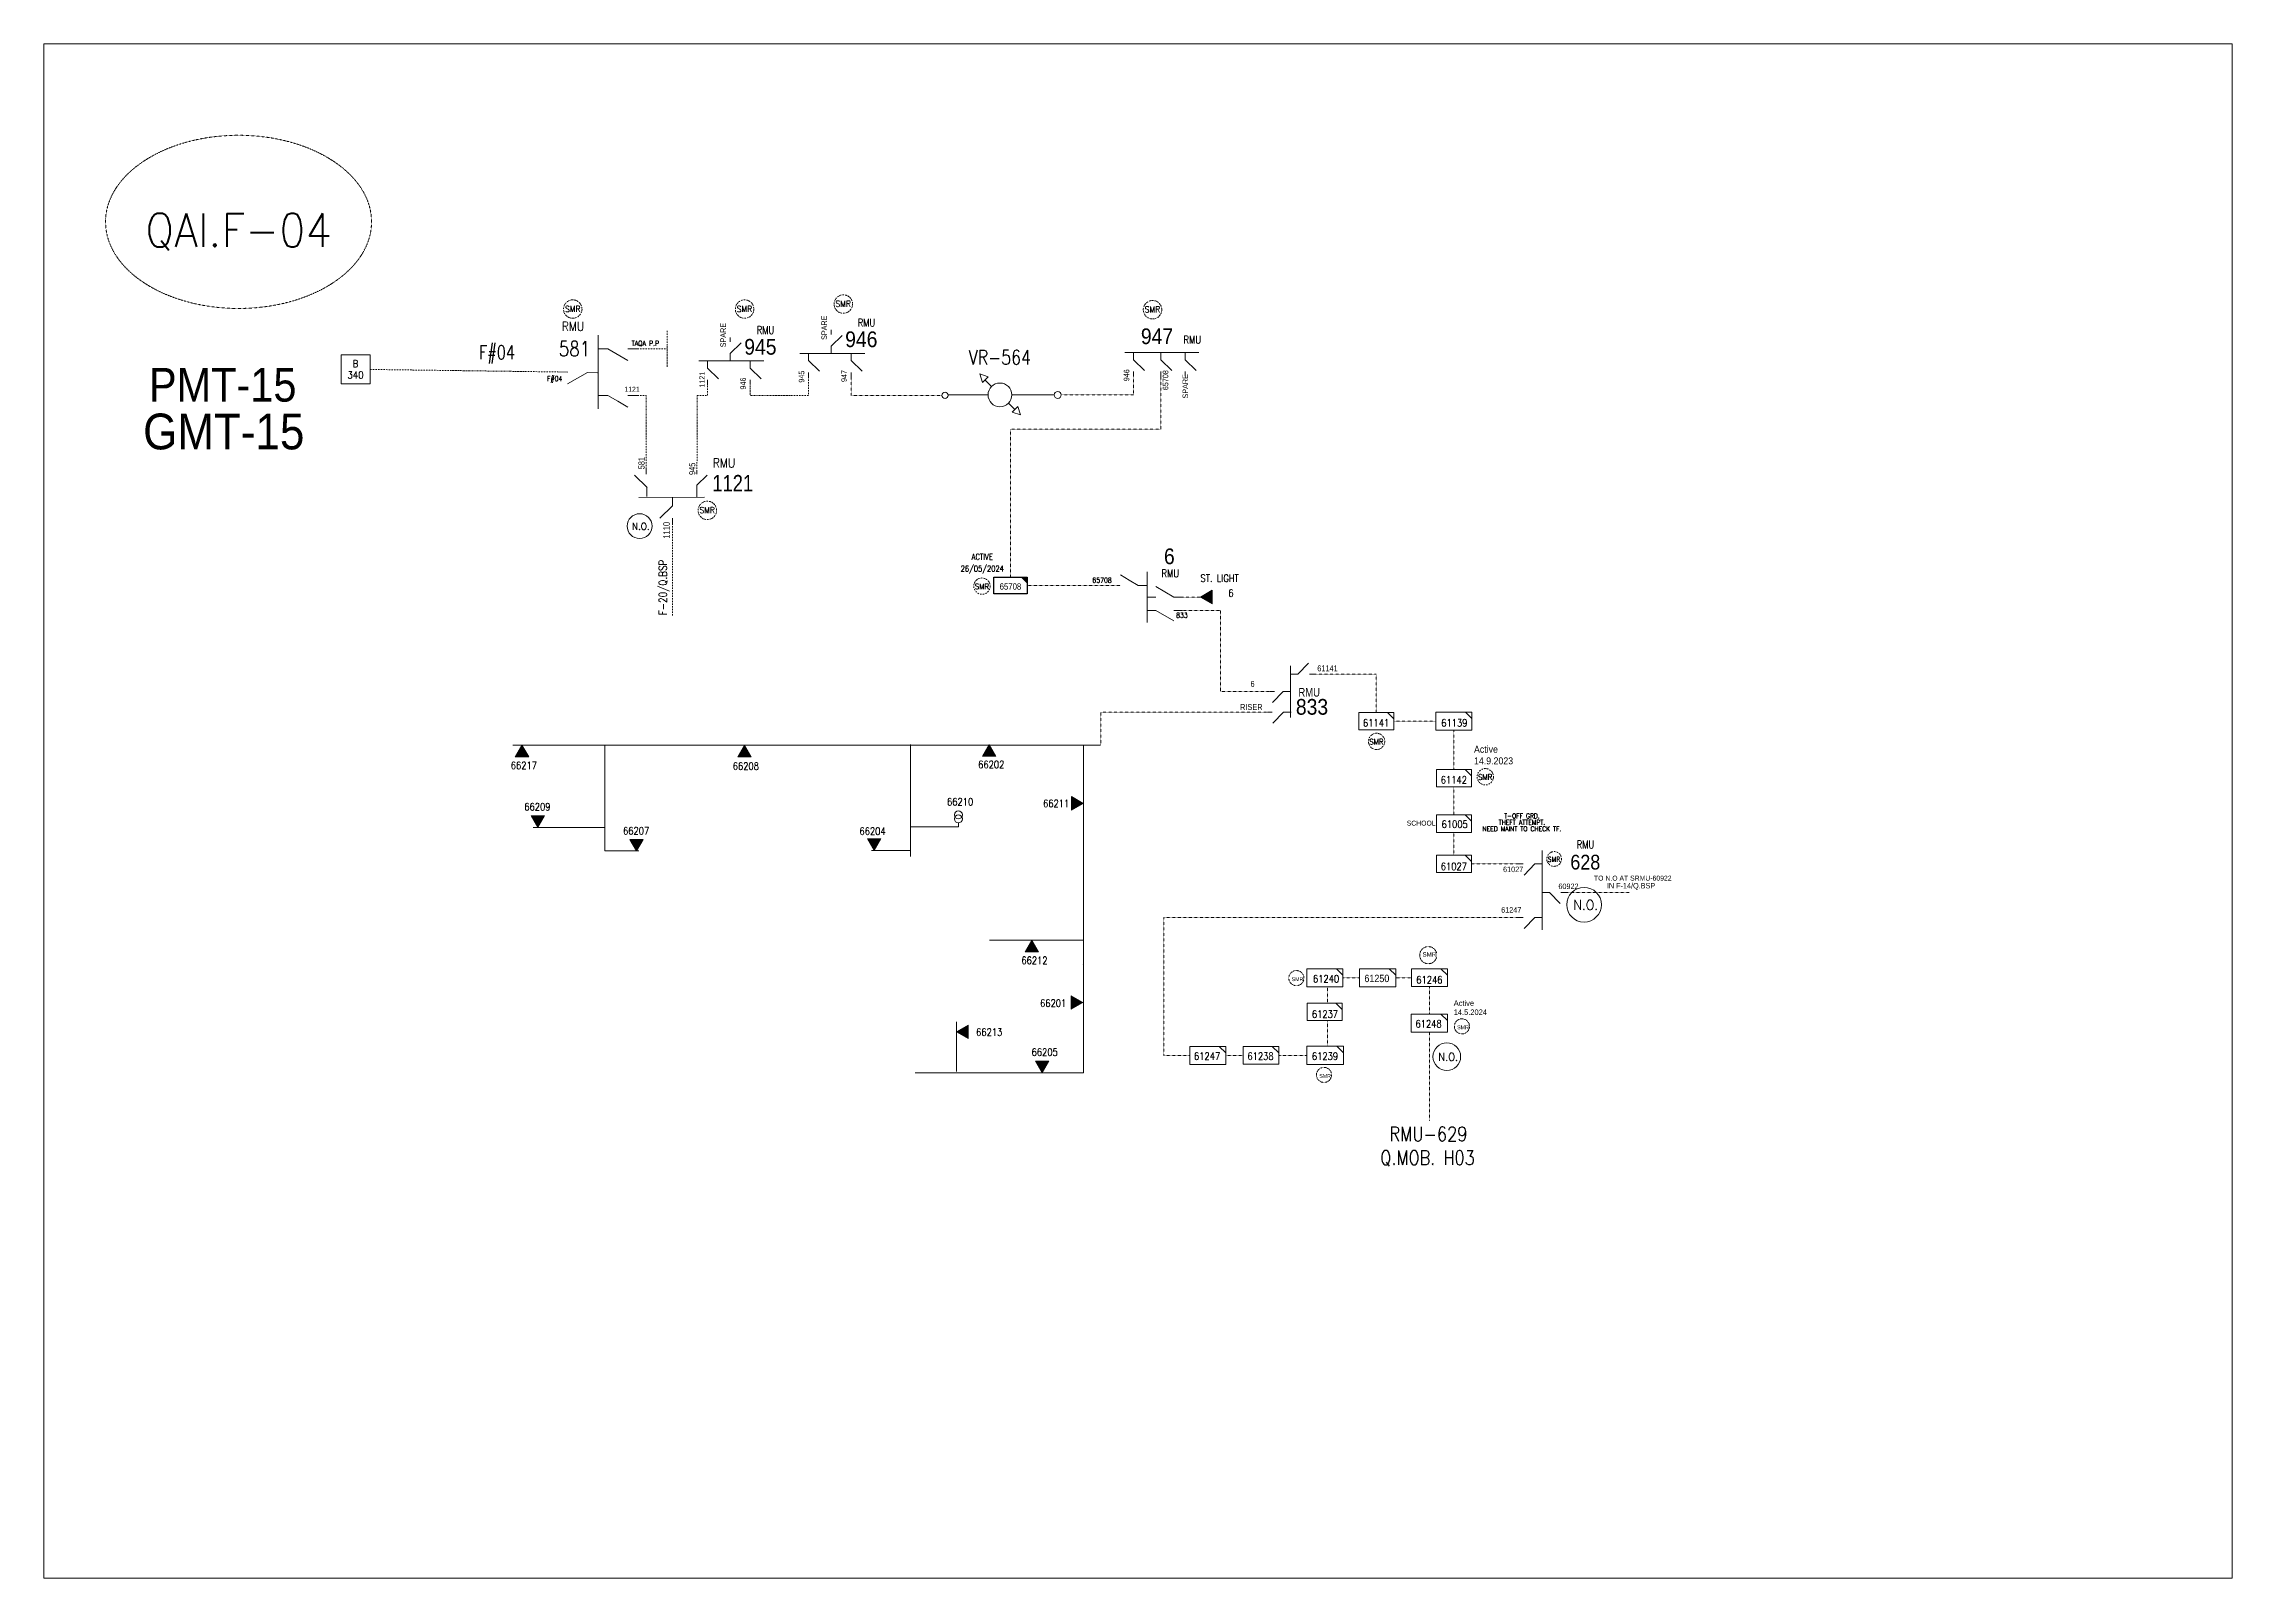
# Model space of a CAD drawing. Header units: metres. Extents: x 65984 to 144644, y -19036 to 23726.
# Drawn here: x 93893 to 95285, y 10975 to 11951 of the extents above; entities that cross this region are included whole.
import ezdxf
from ezdxf.enums import TextEntityAlignment as Align

# ---------------------------------------------------------------- set-up
doc = ezdxf.new("R2010")
doc.units = ezdxf.units.M
doc.header["$MEASUREMENT"] = 0
doc.linetypes.add('DGN Style 3', pattern=[0.013877, 0, -0.013877])
doc.linetypes.add('DGN Style 4', pattern=[1.6, 0.8, -0.4, 0, -0.4])
doc.layers.get('0').update_dxf_attribs({"color": 95, "lineweight": 40})
for name, color, linetype, lineweight in [('ABS NUMBER', 112, 'Continuous', 30), ('d_eos', 111, 'Continuous', 40), ('d_eos no', 121, 'Continuous', 40), ('d_switch', 95, 'Continuous', 40), ('d_tf', 1, 'Continuous', 40), ('d_tf no', 6, 'Continuous', 40), ('d_ug cable', 95, 'Continuous', 40), ('d_village name', 7, 'Continuous', 40), ('fedr no', 95, 'Continuous', 40), ('GRID STATION  04', 7, 'Continuous', 40), ('Level 37', 7, 'Continuous', 0), ('O H MAIN FEEDER', 4, 'Continuous', 100), ('REGULATOR', 5, 'Continuous', 40), ('SW N O', 114, 'Continuous', 30)]:
    doc.layers.add(name, color=color, linetype=linetype, lineweight=lineweight)
doc.styles.add('NASKHF', font='naskhf.shx', dxfattribs={"height": 8})
doc.styles.add('Style-Arial', font='arial.ttf')
doc.styles.add('Style-ENGINEERING', font='ENGINEERING.shx')
doc.styles.add('Style-msdefault', font='msdefault.shx')
doc.styles.add('Style-simplex', font='simplex.shx')
doc.styles.add('Style-STANDARD', font='STANDARD.shx')

# ---------------------------------------------------------------- blocks, each defined once
blk = doc.blocks.new('TRANS_2_2')
at = {"color": 0, "linetype": 'Continuous', "lineweight": -2, "ltscale": 500, "flags": 128}
blk.add_lwpolyline([(8668600, 4991700), (8668600, -5008300), (9500, -8300)], close=True, dxfattribs=at)
at = {"color": 0, "linetype": 'Continuous', "lineweight": -2, "ltscale": 500}
blk.add_solid([(8668600, 4991700), (8668600, -5008300), (9500, -8300)], dxfattribs=at)
blk = doc.blocks.new('01_1_2')
at = {"color": 0, "linetype": 'Continuous', "lineweight": -2, "ltscale": 500, "xscale": 0.0005, "yscale": 0.0005, "rotation": 90.00000000000001}
blk.add_blockref('TRANS_2_2', (0, 1), dxfattribs=at)
blk = doc.blocks.new('TFU_1_2')
at = {"layer": 'd_switch', "color": 0, "linetype": 'Continuous', "lineweight": -2, "ltscale": 500}
blk.add_line((0, 5000), (0, 0), dxfattribs=at)
for centre in [(0, 15000), (0, 10000)]:
    blk.add_circle(centre, 5000, dxfattribs=at)
blk = doc.blocks.new('TF_1_3')
at = {"layer": 'd_village name', "color": 0, "linetype": 'Continuous', "lineweight": -2, "ltscale": 500}
blk.add_line((3150, 2475), (4950, 675), dxfattribs=at)
blk.add_3dface([(-5050, 2475), (4950, 2475), (4950, -2525), (-5050, -2525)], dxfattribs=at)
blk = doc.blocks.new('*U1062')
at = {"layer": 'd_eos', "color": 2, "linetype": 'Continuous', "lineweight": 13, "ltscale": 0.702598}
for p, q in [((0.6, 54.9), (0.6, -54.9)), ((0.6, 34.8), (15.2, 34.8)), ((15.2, 34.8), (44.6, 17.4)), ((44.6, 34.8), (59.3, 34.8)), ((-44.6, -0.1), (-59.3, 0.2)), ((-30.1, -9.1), (-45, -17.4)), ((-15.3, -0.7), (-30.1, -9.1)), ((-0.6, -1), (-15.3, -0.7)), ((0.6, -34.7), (15.2, -34.7)), ((15.2, -34.7), (29.9, -43.4)), ((29.9, -43.4), (44.6, -52.1)), ((44.6, -34.7), (59.3, -34.7))]:
    blk.add_line(p, q, dxfattribs=at)
blk = doc.blocks.new('SS_1_1')
at = {"layer": 'd_village name', "color": 0, "linetype": 'ByBlock', "lineweight": -2, "ltscale": 500, "flags": 128}
blk.add_lwpolyline([(3475, 2125), (5225, 2125), (5225, 375)], close=True, dxfattribs=at)
at = {"layer": 'd_village name', "color": 0, "linetype": 'ByBlock', "lineweight": -2, "ltscale": 500, "extrusion": (0, 0, -1)}
blk.add_solid([(-3475, 2125), (-5225, 2125), (-5225, 375)], dxfattribs=at)
at = {"layer": 'd_village name', "color": 0, "linetype": 'ByBlock', "lineweight": -2, "ltscale": 500}
blk.add_3dface([(-4775, 2125), (5225, 2125), (5225, -2875), (-4775, -2875)], dxfattribs=at)
blk = doc.blocks.new('*U1375')
at = {"color": 2, "linetype": 'Continuous', "lineweight": 30, "ltscale": 0.737766, "xscale": 0.0007279564689853352, "yscale": 0.0007279564689853352, "zscale": 0.0008395218179646363}
blk.add_blockref('SS_1_1', (-0.17, 0.26), dxfattribs=at)
at = {"layer": 'd_tf no', "color": 2, "linetype": 'Continuous', "lineweight": 40, "style": 'Style-msdefault', "width": 0.909091}
blk.add_text('65708', height=1.4, dxfattribs=at).set_placement((-0.03, -0.24), align=Align.MIDDLE_CENTER)
blk = doc.blocks.new('*U2557')
at = {"layer": 'REGULATOR', "color": 7, "linetype": 'Continuous', "lineweight": 13}
for p, q in [((24, 25.1), (13.4, 14.5)), ((-14.9, -13.7), (-25.5, -24.4))]:
    blk.add_line(p, q, dxfattribs=at)
at = {"layer": 'REGULATOR', "color": 7, "linetype": 'Continuous', "lineweight": 13, "flags": 128}
for points in [[(29.5, 20), (34.4, 34.3), (20.1, 29.6)], [(-29.6, -20), (-34.4, -34.3), (-20.1, -29.5)]]:
    blk.add_lwpolyline(points, close=True, dxfattribs=at)
at = {"layer": 'REGULATOR', "color": 7, "linetype": 'Continuous', "lineweight": 13}
blk.add_circle((-0.8, 0.4), 20, dxfattribs=at)
blk = doc.blocks.new('*U2558')
at = {"color": 7, "linetype": 'Continuous', "lineweight": 13, "flags": 128}
blk.add_lwpolyline([(18.3, 14.3), (28.6, 14.3), (28.6, 4)], close=True, dxfattribs=at)
at = {"color": 7, "linetype": 'Continuous', "lineweight": 13, "ltscale": 0.585929, "xscale": 0.005720000000000002, "yscale": 0.005720000000000002, "zscale": 0.006084002084081081}
blk.add_blockref('TF_1_3', (0.3, 0.2), dxfattribs=at)
blk = doc.blocks.new('*U2559')
at = {"color": 2, "linetype": 'Continuous', "lineweight": 13, "flags": 128}
blk.add_lwpolyline([(18.3, 14.3), (28.6, 14.3), (28.6, 4)], close=True, dxfattribs=at)
at = {"color": 2, "linetype": 'Continuous', "lineweight": 13, "ltscale": 0.585929, "xscale": 0.005720000000000002, "yscale": 0.005720000000000002, "zscale": 0.006084002084081081}
blk.add_blockref('TF_1_3', (0.3, 0.2), dxfattribs=at)
blk = doc.blocks.new('*U3963')
at = {"layer": 'SW N O', "color": 3, "lineweight": 13, "ltscale": 0.426762}
blk.add_circle((0, 0), 16.8, dxfattribs=at)
at = {"layer": 'SW N O', "color": 3, "lineweight": 13, "style": 'Style-STANDARD'}
blk.add_text('N.O.', height=9.6, dxfattribs=at).set_placement((1.7, -0.2), align=Align.MIDDLE_CENTER)
blk = doc.blocks.new('*U4139')
at = {"layer": 'SW N O', "color": 3, "lineweight": 13, "ltscale": 0.426762}
blk.add_circle((0, 0), 16.8, dxfattribs=at)
at = {"layer": 'SW N O', "color": 3, "lineweight": 13, "style": 'Style-STANDARD'}
blk.add_text('N.O.', height=9.6, dxfattribs=at).set_placement((1.7, -0.2), align=Align.MIDDLE_CENTER)

msp = doc.modelspace()

# ---------------------------------------------------------------- linework, layer by layer
at = {"color": 7, "linetype": 'DGN Style 4', "lineweight": 13}
for p, q in [((94289.3, 11745.6), (94289.3, 11768.7)), ((94270.5, 11757.2), (94289.3, 11757.2)), ((94100.4, 11744), (94219.9, 11742.4)), ((94270.5, 11727.5), (94276.1, 11727.5)), ((94276.1, 11727.5), (94276.1, 11678.8)), ((94308.5, 11727.5), (94308.3, 11677.7)), ((94292.7, 11649.4), (94292.7, 11587.3))]:
    msp.add_line(p, q, dxfattribs=at)
at = {"color": 7, "linetype": 'DGN Style 3', "lineweight": 13}
for p, q in [((94617.2, 11599.1), (94628.6, 11599.1)), ((94751.6, 11520.2), (94778.4, 11520.2)), ((94789.8, 11489.5), (94789.8, 11514.4)), ((94789.8, 11460.5), (94789.8, 11478.4)), ((94789.8, 11434.9), (94789.8, 11449.4)), ((94774.2, 11351.3), (94774.2, 11333.8)), ((94696.2, 11307.5), (94678.4, 11307.5))]:
    msp.add_line(p, q, dxfattribs=at)
at = {"color": 7, "linetype": 'Continuous', "lineweight": 13, "ltscale": 0.426762}
for p, q in [((94444.1, 11505.3), (94444.1, 11434)), ((94554.2, 11505), (94554.2, 11367)), ((94249.7, 11452.6), (94204.1, 11452.6)), ((94444.1, 11452.9), (94474.6, 11452.9)), ((94443.8, 11437.9), (94419.4, 11437.9)), ((94554.2, 11380.8), (94494.3, 11380.8)), ((94554.2, 11367), (94554.2, 11296.4)), ((94473.4, 11297.2), (94473.4, 11328.9)), ((94554.2, 11296.4), (94447.1, 11296.4))]:
    msp.add_line(p, q, dxfattribs=at)
at = {"color": 7, "linetype": 'DGN Style 4', "lineweight": 13, "flags": 128}
for points in [[(94379.3, 11739.3), (94379.3, 11727.5), (94342.1, 11727.5), (94342.1, 11734.5)], [(94308.5, 11727.5), (94315.1, 11727.5), (94315.1, 11734.5)]]:
    msp.add_lwpolyline(points, dxfattribs=at)
at = {"color": 7, "linetype": 'DGN Style 3', "lineweight": 13, "flags": 128}
for points in [[(94464.1, 11727.5), (94406.3, 11727.5), (94406.3, 11739.3)], [(94603.3, 11739.8), (94603.3, 11705.9), (94507.7, 11705.9), (94507.7, 11611.9)], [(94540, 11727.8), (94586, 11727.8), (94586, 11739.8)], [(94518.3, 11606.6), (94577.7, 11606.6)], [(94672.8, 11539.1), (94641.3, 11539.1), (94641.3, 11590.7), (94617.2, 11590.7)], [(94831, 11395.2), (94605.2, 11395.2), (94605.2, 11307.5), (94621.7, 11307.5)], [(94709.4, 11351.2), (94709.4, 11340.8)], [(94719.2, 11356.9), (94729.9, 11356.9)], [(94752.8, 11356.9), (94762.9, 11356.9)], [(94709.4, 11329.7), (94709.4, 11313.6)], [(94644.7, 11307.5), (94655.8, 11307.5)]]:
    msp.add_lwpolyline(points, dxfattribs=at)
at = {"color": 7, "linetype": 'Continuous', "lineweight": 13, "ltscale": 0.426762, "flags": 128}
for points in [[(94565.1, 11505), (94191.2, 11505)], [(94249.7, 11505), (94249.7, 11437.6), (94271.3, 11437.6)]]:
    msp.add_lwpolyline(points, dxfattribs=at)
at = {"color": 4, "linetype": 'DGN Style 3', "lineweight": 13, "flags": 128}
msp.add_lwpolyline([(94857.9, 11411.1), (94901.3, 11411.1)], dxfattribs=at)
at = {"color": 214, "linetype": 'DGN Style 3', "lineweight": 13, "flags": 128}
msp.add_lwpolyline([(94774.2, 11265.9), (94774.2, 11322.4)], dxfattribs=at)
at = {"layer": 'd_eos', "color": 2, "linetype": 'Continuous', "lineweight": 13, "ltscale": 0.638341}
for p, q in [((94329.5, 11761.6), (94329.5, 11764.4)), ((94393.7, 11766.3), (94393.7, 11769.2)), ((94393.7, 11758.9), (94400.7, 11765.7)), ((94329.5, 11754.1), (94336.5, 11760.9)), ((94329.5, 11749.5), (94329.5, 11754.1)), ((94373.7, 11754.2), (94415.1, 11754.2)), ((94379.3, 11754.2), (94379.3, 11749.6)), ((94379.3, 11749.6), (94386.3, 11742.8)), ((94393.7, 11754.2), (94393.7, 11758.9)), ((94406.3, 11754.2), (94406.3, 11749.6)), ((94406.3, 11749.6), (94413.3, 11742.8)), ((94580.4, 11754.7), (94627.6, 11754.7)), ((94586, 11754.7), (94586, 11750.1)), ((94586, 11750.1), (94593, 11743.3)), ((94603.3, 11754.7), (94603.3, 11750.1)), ((94603.3, 11750.1), (94610.3, 11743.3)), ((94618.9, 11754.7), (94618.9, 11750.1)), ((94618.9, 11750.1), (94625.9, 11743.3)), ((94309.4, 11749.5), (94350.8, 11749.5)), ((94315.1, 11749.5), (94315.1, 11744.8)), ((94315.1, 11744.8), (94322.1, 11738)), ((94315.1, 11737.4), (94315.1, 11734.5)), ((94342.1, 11749.5), (94342.1, 11744.8)), ((94342.1, 11744.8), (94349.1, 11738)), ((94342.1, 11737.4), (94342.1, 11734.5)), ((94586, 11742.6), (94586, 11739.8)), ((94603.3, 11742.6), (94603.3, 11739.8)), ((94618.9, 11742.6), (94618.9, 11739.8)), ((94833.9, 11429.4), (94831, 11429.4)), ((94841.3, 11429.4), (94834.5, 11422.3)), ((94846, 11429.4), (94841.3, 11429.4)), ((94846, 11387.5), (94846, 11437.8)), ((94846, 11411.1), (94850.6, 11411.1)), ((94850.6, 11411.1), (94857.4, 11404.1)), ((94858, 11411.1), (94860.9, 11411.1)), ((94833.9, 11395.2), (94831, 11395.2)), ((94841.3, 11395.2), (94834.5, 11388.2)), ((94846, 11395.2), (94841.3, 11395.2))]:
    msp.add_line(p, q, dxfattribs=at)
at = {"layer": 'd_eos', "color": 7, "linetype": 'Continuous', "lineweight": 13, "ltscale": 0.638341}
for p, q in [((94379.3, 11742.1), (94379.3, 11739.3)), ((94406.3, 11742.1), (94406.3, 11739.3)), ((94583.3, 11609.9), (94577.7, 11613.3)), ((94594.6, 11583), (94594.6, 11615.3)), ((94589, 11606.6), (94583.3, 11609.9)), ((94594.6, 11606.6), (94589, 11606.6)), ((94600.3, 11599.1), (94594.6, 11599.1)), ((94611.6, 11599.1), (94600.3, 11605.8)), ((94617.2, 11599.1), (94611.6, 11599.1)), ((94594.6, 11590.7), (94600.3, 11590.7)), ((94600.3, 11590.7), (94611.6, 11584)), ((94611.6, 11590.7), (94617.2, 11590.7)), ((94685.9, 11522.6), (94685.9, 11555.5)), ((94690.5, 11550.2), (94697.3, 11557.2)), ((94685.9, 11550.2), (94690.5, 11550.2)), ((94698, 11550.2), (94700.8, 11550.2)), ((94675.6, 11539.1), (94672.8, 11539.1)), ((94681.2, 11539.1), (94674.4, 11532.1)), ((94685.9, 11539.1), (94681.2, 11539.1)), ((94674.1, 11525.9), (94671.2, 11525.9)), ((94681.5, 11525.9), (94674.7, 11518.9)), ((94686.2, 11525.9), (94681.5, 11525.9))]:
    msp.add_line(p, q, dxfattribs=at)
at = {"layer": 'd_eos', "color": 2, "linetype": 'Continuous', "lineweight": 13, "ltscale": 0.741957}
for p, q in [((94276.1, 11677.4), (94276.1, 11680.7)), ((94276.6, 11668.8), (94268.5, 11676.7)), ((94276.5, 11663.2), (94276.5, 11668.6)), ((94313.1, 11662.7), (94271.3, 11662.6)), ((94292.7, 11657.2), (94284.6, 11649.3)), ((94292.7, 11662.6), (94292.7, 11657.2)), ((94292.7, 11648.6), (94292.7, 11645.3))]:
    msp.add_line(p, q, dxfattribs=at)
at = {"layer": 'd_eos', "color": 2, "linetype": 'Continuous', "lineweight": 13, "ltscale": 0.600986}
for p, q in [((94308.3, 11677.4), (94308.3, 11680)), ((94308.3, 11670.3), (94308.2, 11662.7)), ((94308.3, 11670.4), (94314.9, 11676.8))]:
    msp.add_line(p, q, dxfattribs=at)
at = {"layer": 'd_ug cable', "color": 7, "linetype": 'DGN Style 3', "lineweight": 13, "flags": 128}
for points in [[(94700.8, 11550.2), (94740.3, 11550.2), (94740.3, 11525.7)], [(94565.2, 11505.1), (94565.2, 11525.9), (94671.2, 11525.9)], [(94800.9, 11429.4), (94832.5, 11429.4)]]:
    msp.add_lwpolyline(points, dxfattribs=at)
at = {"layer": 'd_ug cable', "color": 2, "linetype": 'DGN Style 4', "lineweight": 13}
for centre, radius in [((94401.4, 11785.6), 5.88), ((94229.3, 11782.4), 5.88), ((94338.6, 11782.4), 5.88), ((94598.1, 11782), 5.88), ((94314.9, 11654.3), 5.88), ((94489.6, 11606.1), 5.2), ((94740.6, 11507.3), 5.2), ((94809.8, 11484.8), 5.2), ((94853.6, 11432.5), 4.68)]:
    msp.add_circle(centre, radius, dxfattribs=at)
at = {"layer": 'd_ug cable', "color": 1, "linetype": 'DGN Style 3', "lineweight": 13}
msp.add_circle((94773.5, 11371.3), 5.46, dxfattribs=at)
at = {"layer": 'd_ug cable', "color": 2, "linetype": 'DGN Style 3', "lineweight": 13}
for centre in [(94689.6, 11356.7), (94794.9, 11326), (94707.2, 11295.1)]:
    msp.add_circle(centre, 4.8, dxfattribs=at)
at = {"layer": 'fedr no', "color": 82, "linetype": 'DGN Style 3', "lineweight": 13, "true_color": 0x1dc70e}
msp.add_ellipse((94016.7, 11837.9), major_axis=(84.6, 0), ratio=0.651175, dxfattribs=at)
at = {"layer": 'GRID STATION  04', "color": 7, "linetype": 'Continuous', "lineweight": 13, "ltscale": 0.588932, "flags": 128}
msp.add_lwpolyline([(94082, 11734.8), (94100.4, 11734.8), (94100.4, 11753.2), (94082, 11753.2)], close=True, dxfattribs=at)
at = {"layer": 'O H MAIN FEEDER', "color": 7, "lineweight": 13, "ltscale": 0.426762}
for p, q in [((94468.1, 11727.8), (94493.7, 11727.8)), ((94508.6, 11727.8), (94535.6, 11727.8))]:
    msp.add_line(p, q, dxfattribs=at)
at = {"layer": 'O H MAIN FEEDER', "color": 140, "lineweight": 13, "ltscale": 0.498271, "flags": 128}
msp.add_lwpolyline([(93892.8, 11951.2), (95284.9, 11951.2), (95284.9, 10974.8), (93892.8, 10974.8)], close=True, dxfattribs=at)
at = {"layer": 'O H MAIN FEEDER', "color": 7, "lineweight": 13, "ltscale": 0.384086}
msp.add_circle((94466.1, 11727.5), 1.99, dxfattribs=at)
at = {"layer": 'O H MAIN FEEDER', "color": 7, "lineweight": 13, "ltscale": 0.426762}
msp.add_circle((94537.8, 11727.8), 2.21, dxfattribs=at)

# ---------------------------------------------------------------- block references
at = {"color": 2, "linetype": 'Continuous', "lineweight": 30, "ltscale": 0.737766, "xscale": 2.907703067436437, "yscale": 2.907703067436437, "zscale": 2.907703067436437}
msp.add_blockref('*U1375', (94507.8, 11606.6), dxfattribs=at)
at = {"color": 2, "linetype": 'Continuous', "lineweight": 13, "ltscale": 0.57321, "xscale": 0.002218719834915742, "yscale": 0.002218719834915742, "zscale": 0.002441080165275587}
for p in [(94740.6, 11520.2), (94790, 11484)]:
    msp.add_blockref('TF_1_3', p, dxfattribs=at)
at = {"color": 7, "linetype": 'Continuous', "lineweight": 13, "xscale": 0.4012293440304244, "yscale": 0.4012293440304244, "zscale": 0.4012293440304244}
for p in [(94789.8, 11520.2), (94741.3, 11356.9), (94633.2, 11307.5)]:
    msp.add_blockref('*U2558', p, dxfattribs=at)
at = {"color": 7, "linetype": 'Continuous', "lineweight": 13, "ltscale": 0.426762, "xscale": 0.0005121147199878851, "yscale": 0.0005121147199878851, "zscale": 0.0005121147199878851, "rotation": 359.9999999999998}
msp.add_blockref('TFU_1_2', (94474.6, 11452.9), dxfattribs=at)
at = {"color": 7, "linetype": 'Continuous', "lineweight": 13, "ltscale": 0.57321, "xscale": 0.002218719834915742, "yscale": 0.002218719834915742, "zscale": 0.002441080165275587}
msp.add_blockref('TF_1_3', (94790, 11455), dxfattribs=at)
at = {"color": 7, "linetype": 'Continuous', "lineweight": 13, "ltscale": 0.572379, "xscale": 0.002213735079194615, "yscale": 0.002213735079194615, "zscale": 0.002441080165275587}
msp.add_blockref('TF_1_3', (94790, 11429.4), dxfattribs=at)
at = {"color": 2, "linetype": 'Continuous', "lineweight": 13, "ltscale": 0.587292, "xscale": 0.002303212435073861, "yscale": 0.002303212435073861, "zscale": 0.002441080165275587}
msp.add_blockref('TF_1_3', (94707.8, 11357), dxfattribs=at)
at = {"color": 2, "linetype": 'Continuous', "lineweight": 13, "ltscale": 0.582402, "xscale": 0.002273872966566179, "yscale": 0.002273872966566179, "zscale": 0.002441080165275587}
msp.add_blockref('TF_1_3', (94774.4, 11357), dxfattribs=at)
at = {"color": 7, "linetype": 'Continuous', "lineweight": 13, "ltscale": 0.573326, "xscale": 0.002219414038574406, "yscale": 0.002219414038574406, "zscale": 0.002441080165275587}
msp.add_blockref('TF_1_3', (94707.7, 11335.3), dxfattribs=at)
at = {"color": 2, "linetype": 'Continuous', "lineweight": 13, "xscale": 0.4012293440304244, "yscale": 0.4012293440304244, "zscale": 0.4012293440304244}
msp.add_blockref('*U2559', (94774.2, 11328.1), dxfattribs=at)
at = {"color": 7, "linetype": 'Continuous', "lineweight": 13, "ltscale": 0.579551, "xscale": 0.002256768248944949, "yscale": 0.002256768248944949, "zscale": 0.002441080165275587}
msp.add_blockref('TF_1_3', (94667.2, 11307.6), dxfattribs=at)
at = {"color": 2, "linetype": 'Continuous', "lineweight": 13, "ltscale": 0.591117, "xscale": 0.002326160041356985, "yscale": 0.002326160041356985, "zscale": 0.002441080165275587}
msp.add_blockref('TF_1_3', (94708, 11307.6), dxfattribs=at)
at = {"layer": 'd_eos', "color": 2, "linetype": 'Continuous', "lineweight": 13, "ltscale": 0.702598, "xscale": 0.4267622666565712, "yscale": 0.4267622666565712, "zscale": 0.4267622666565712}
msp.add_blockref('*U1062', (94245.2, 11742.3), dxfattribs=at)
at = {"layer": 'd_tf', "color": 7, "linetype": 'Continuous', "lineweight": 13, "ltscale": 0.426762, "xscale": 8.535245333131417e-07, "yscale": 8.535245333131417e-07, "zscale": 8.535245333131417e-07}
for p in [(94628.6, 11599.2), (94473.4, 11322.5)]:
    msp.add_blockref('TRANS_2_2', p, dxfattribs=at)
at = {"layer": 'd_tf', "color": 7, "linetype": 'Continuous', "lineweight": 13, "ltscale": 0.426762}
for name, p, xscale, yscale, zscale, rotation in [('TRANS_2_2', (94197, 11505), 8.535245333131417e-07, 8.535245333131417e-07, 8.535245333131417e-07, 270.0000000000001), ('TRANS_2_2', (94338.5, 11505), 8.535245333131417e-07, 8.535245333131417e-07, 8.535245333131417e-07, 270.0000000000001), ('TRANS_2_2', (94494.2, 11505.3), 8.535245333131417e-07, 8.535245333131417e-07, 8.535245333131417e-07, 270.0000000000001), ('TRANS_2_2', (94554, 11467.9), 8.535245333131417e-07, 8.535245333131417e-07, 8.535245333131417e-07, 180), ('TRANS_2_2', (94207.1, 11452.6), 8.535245333131417e-07, 8.535245333131417e-07, 8.535245333131417e-07, 89.99999999999993), ('TRANS_2_2', (94269.9, 11437.6), 8.535245333131417e-07, 8.535245333131417e-07, 8.535245333131417e-07, 89.99999999999993), ('TRANS_2_2', (94421.1, 11437.9), 8.535245333131417e-07, 8.535245333131417e-07, 8.535245333131417e-07, 90.00000000000031), ('TRANS_2_2', (94521.4, 11380.9), 8.535245333131417e-07, 8.535245333131417e-07, 8.535245333131417e-07, 269.9999999999999), ('01_1_2', (94521.4, 11380.9), 5.121147199878849e-07, 5.121147199878849e-07, 5.121147199878849e-07, 270), ('01_1_2', (94553.8, 11365.4), 5.121147199878849e-07, 5.121147199878849e-07, 5.121147199878849e-07, 180), ('TRANS_2_2', (94553.8, 11341.2), 8.535245333131417e-07, 8.535245333131417e-07, 8.535245333131417e-07, 180.0000000000001), ('TRANS_2_2', (94527.9, 11296.5), 8.535245333131417e-07, 8.535245333131417e-07, 8.535245333131417e-07, 89.9999999999997)]:
    msp.add_blockref(name, p, dxfattribs=dict(at, xscale=xscale, yscale=yscale, zscale=zscale, rotation=rotation))
at = {"layer": 'REGULATOR', "color": 7, "linetype": 'Continuous', "lineweight": 13, "xscale": 0.3780441023579738, "yscale": 0.3780441023579738, "zscale": 0.3780441023579738, "rotation": 90.00000000000001}
msp.add_blockref('*U2557', (94501.2, 11728.1), dxfattribs=at)
at = {"layer": 'SW N O', "color": 3, "lineweight": 13}
for name, p, xscale, yscale, zscale in [('*U3963', (94271.8, 11644.3), 0.4707547853225444, 0.4707547853225444, 0.4707547853225444), ('*U4139', (94872.6, 11403.4), 0.6573363648198853, 0.6573363648198853, 0.6573363648198853), ('*U3963', (94785.3, 11306.7), 0.5230608725806049, 0.5230608725806049, 0.5230608725806049)]:
    msp.add_blockref(name, p, dxfattribs=dict(at, xscale=xscale, yscale=yscale, zscale=zscale))

# ---------------------------------------------------------------- texts
at = {"color": 7, "linetype": 'Continuous', "lineweight": 13, "style": 'Style-STANDARD'}
for s, height, width, p in [('F#04', 8.66, 0.857143, (94181.1, 11754.9)), ('VR-564', 8.96, 0.904762, (94501, 11751.7))]:
    msp.add_text(s, height=height, dxfattribs=dict(at, width=width)).set_placement(p, align=Align.MIDDLE_CENTER)
at = {"layer": 'ABS NUMBER', "color": 7, "lineweight": 13, "style": 'Style-Arial', "width": 0.88}
msp.add_text('6', height=10, dxfattribs=at).set_placement((94608.8, 11625.1), align=Align.MIDDLE_CENTER)
at = {"layer": 'd_eos no', "color": 2, "linetype": 'Continuous', "lineweight": 13, "style": 'Style-Arial', "width": 0.88}
for s, p in [('945', (94338.4, 11763.4)), ('946', (94402.6, 11768.2)), ('947', (94590.7, 11770.1))]:
    msp.add_text(s, height=10, dxfattribs=at).set_placement(p, align=Align.TOP_LEFT)
at = {"layer": 'd_eos no', "color": 7, "linetype": 'Continuous', "lineweight": 13}
for s, height, style, width, p in [('PMT-15', 21.47, 'Style-Arial', 0.88, (93959.7, 11745)), ('GMT-15', 22.76, 'Style-Arial', 0.88, (93956, 11715.9)), ('RMU', 5.5, 'Style-msdefault', 0.818182, (94690.9, 11541.3)), ('833', 10, 'Style-Arial', 0.88, (94689.3, 11534.3))]:
    msp.add_text(s, height=height, dxfattribs=dict(at, style=style, width=width)).set_placement(p, align=Align.TOP_LEFT)
at = {"layer": 'd_eos no', "color": 2, "linetype": 'Continuous', "lineweight": 13, "ltscale": 0.6561, "style": 'Style-msdefault', "width": 0.833333}
msp.add_text('1121', height=10.46, dxfattribs=at).set_placement((94318.1, 11666.4))
at = {"layer": 'd_switch', "color": 7, "linetype": 'Continuous', "lineweight": 13, "style": 'Style-ENGINEERING', "width": 0.921053}
for s, p in [('61141', (94702.9, 11555.7)), ('6', (94660.4, 11545.8)), ('RISER', (94653.8, 11531.1))]:
    msp.add_text(s, height=3.8, dxfattribs=at).set_placement(p, align=Align.TOP_LEFT)
at = {"layer": 'd_tf no', "color": 1, "linetype": 'Continuous', "lineweight": 13, "ltscale": 1.028262, "style": 'Style-simplex', "width": 0.909091}
for p in [(94229.3, 11782.5), (94338.5, 11782.5), (94401.3, 11785.8), (94598, 11782.2), (94314.8, 11654.5)]:
    msp.add_text('SMR', height=3.87, dxfattribs=at).set_placement(p, align=Align.MIDDLE_CENTER)
at = {"layer": 'd_tf no', "color": 55, "linetype": 'Continuous', "lineweight": 13, "ltscale": 0.666884, "style": 'Style-STANDARD', "width": 0.909091}
msp.add_text('F-20/Q.BSP', height=4.98, rotation=90, dxfattribs=at).set_placement((94286.6, 11605.3), align=Align.MIDDLE_CENTER)
at = {"layer": 'd_tf no', "color": 7, "linetype": 'Continuous', "lineweight": 13, "width": 0.909091}
for s, style, p in [('ST. LIGHT', 'Style-STANDARD', (94640.8, 11611.1)), ('6', 'Style-STANDARD', (94648, 11601.7)), ('61139', 'Style-STANDARD', (94790.1, 11519.1)), ('66217', 'Style-STANDARD', (94198.2, 11492)), ('66208', 'Style-STANDARD', (94339.4, 11491.6)), ('66202', 'Style-STANDARD', (94495.5, 11492.6)), ('66210', 'Style-STANDARD', (94475.7, 11468.9)), ('66209', 'Style-STANDARD', (94206.8, 11465.7)), ('66211', 'Style-STANDARD', (94536.8, 11467.8)), ('66207', 'Style-STANDARD', (94269.6, 11450.4)), ('66204', 'Style-STANDARD', (94420, 11450.2)), ('61005', 'Style-STANDARD', (94790.3, 11454.6)), ('61027', 'Style-STANDARD', (94789.8, 11427.8)), ('66212', 'Style-STANDARD', (94523, 11368)), ('61250', 'Style-msdefault', (94740.8, 11356.5)), ('66201', 'Style-STANDARD', (94534.9, 11340.7)), ('61237', 'Style-STANDARD', (94707.8, 11333.8)), ('66213', 'Style-STANDARD', (94494.2, 11322.3)), ('66205', 'Style-STANDARD', (94529.5, 11309.6)), ('61247', 'Style-STANDARD', (94632.8, 11307.1)), ('61238', 'Style-STANDARD', (94666.8, 11307))]:
    msp.add_text(s, height=4.69, dxfattribs=dict(at, style=style)).set_placement(p, align=Align.MIDDLE_CENTER)
at = {"layer": 'd_tf no', "color": 1, "linetype": 'Continuous', "lineweight": 13, "style": 'Style-simplex', "width": 0.909091}
for p in [(94489.6, 11605.9), (94740.5, 11507.1), (94809.7, 11484.6)]:
    msp.add_text('SMR', height=3.54, dxfattribs=at).set_placement(p, align=Align.MIDDLE_CENTER)
at = {"layer": 'd_tf no', "color": 2, "linetype": 'Continuous', "lineweight": 13, "style": 'Style-STANDARD', "width": 0.909091}
for s, p in [('61141', (94740.3, 11519.1)), ('61240', (94708.5, 11356.3)), ('61246', (94774.2, 11355.6)), ('61239', (94707.8, 11307))]:
    msp.add_text(s, height=4.69, dxfattribs=at).set_placement(p, align=Align.MIDDLE_CENTER)
at = {"layer": 'd_tf no', "color": 121, "linetype": 'Continuous', "lineweight": 13, "style": 'Style-STANDARD', "width": 0.909091}
for s, p in [('61142', (94789.8, 11482.8)), ('61248', (94773.7, 11327.6))]:
    msp.add_text(s, height=4.69, dxfattribs=at).set_placement(p, align=Align.MIDDLE_CENTER)
at = {"layer": 'd_tf no', "color": 1, "linetype": 'Continuous', "lineweight": 13, "ltscale": 0.9, "style": 'Style-simplex', "width": 0.909091}
msp.add_text('SMR', height=3.19, dxfattribs=at).set_placement((94853.5, 11432.3), align=Align.MIDDLE_CENTER)
at = {"layer": 'd_tf no', "color": 1, "linetype": 'Continuous', "lineweight": 40, "style": 'Style-msdefault', "width": 0.945946}
for p in [(94686.6, 11357.2), (94791.9, 11326.6), (94704.2, 11295.6)]:
    msp.add_text('SMR', height=2.43, dxfattribs=at).set_placement(p, align=Align.TOP_LEFT)
at = {"layer": 'd_tf no', "color": 55, "linetype": 'Continuous', "lineweight": 13, "style": 'Style-STANDARD', "width": 0.909091}
msp.add_text('Q.MOB. H03', height=9.06, dxfattribs=at).set_placement((94773, 11242.4), align=Align.MIDDLE_CENTER)
at = {"layer": 'd_tf no', "color": 111, "linetype": 'Continuous', "lineweight": 13, "insert": (94489.8, 11620.4), "char_height": 3.802, "attachment_point": 5, "line_spacing_factor": 1.2, "style": 'Style-STANDARD'}
msp.add_mtext('\\H1x;\\W0.909091;ACTIVE\\P26/05/2024', dxfattribs=at)
at = {"layer": 'd_tf no', "color": 121, "linetype": 'Continuous', "lineweight": 40, "attachment_point": 1, "style": 'NASKHF'}
for s, insert, char_height in [('\\Fmsdefault;\\H1x;\\W0.945946;Active\\P14.9.2023', (94802.6, 11504.5), 4.421), ('\\Fmsdefault;\\H1x;\\W0.945946;Active\\P14.5.2024', (94789.7, 11342.5), 3.454)]:
    msp.add_mtext(s, dxfattribs=dict(at, insert=insert, char_height=char_height))
at = {"layer": 'd_tf no', "color": 6, "linetype": 'Continuous', "lineweight": 13, "ltscale": 0.736364, "insert": (94833.1, 11455.8), "char_height": 3.073, "attachment_point": 5, "line_spacing_factor": 0.8, "style": 'Style-STANDARD'}
msp.add_mtext('\\H1x;\\W0.909091;T-OFF GRD. \\PTHEFT ATTEMPT. \\PNEED MAINT TO CHECK TF.', dxfattribs=at)
at = {"layer": 'd_tf no', "color": 2, "lineweight": 13, "insert": (94769.8, 11373.2), "char_height": 2.814, "attachment_point": 1, "style": 'NASKHF'}
msp.add_mtext('\\Fmsdefault;\\H1x;\\W0.925;SMR\\P', dxfattribs=at)
at = {"layer": 'fedr no', "color": 6, "linetype": 'Continuous', "lineweight": 13, "insert": (94016.7, 11831.6), "char_height": 21.38, "attachment_point": 5, "style": 'Style-STANDARD'}
msp.add_mtext('QAI.F-04', dxfattribs=at)
at = {"layer": 'GRID STATION  04', "color": 7, "linetype": 'Continuous', "lineweight": 13, "style": 'Style-STANDARD'}
for s, p in [('B', (94091.1, 11747.7)), ('340', (94091.1, 11740.4))]:
    msp.add_text(s, height=4.41, dxfattribs=at).set_placement(p, align=Align.MIDDLE_CENTER)
at = {"layer": 'Level 37', "color": 2, "linetype": 'Continuous', "lineweight": 13, "style": 'Style-msdefault', "width": 0.857143}
for p in [(94387.5, 11778.3), (94323.2, 11773.6)]:
    msp.add_text('SPARE', height=3.5, rotation=90.006, dxfattribs=at).set_placement(p, align=Align.TOP_RIGHT)
at = {"layer": 'Level 37', "color": 2, "linetype": 'Continuous', "lineweight": 13, "ltscale": 0.6561, "style": 'Style-simplex', "width": 0.854701}
for p in [(94229.4, 11771.4), (94325.6, 11684.5)]:
    msp.add_text('RMU', height=5.8, dxfattribs=at).set_placement(p, align=Align.MIDDLE_CENTER)
at = {"layer": 'Level 37', "color": 2, "linetype": 'Continuous', "lineweight": 13}
for s, height, style, width, p in [('RMU', 4.99, 'Style-STANDARD', 0.854701, (94351.9, 11769)), ('RMU', 4.99, 'Style-STANDARD', 0.854701, (94416.1, 11773.8)), ('RMU', 4.99, 'Style-STANDARD', 0.854701, (94623.4, 11762.9)), ('581', 9.39, 'Style-STANDARD', 0.909091, (94230.4, 11757.2)), ('RMU', 4.99, 'Style-STANDARD', 0.854701, (94873.5, 11441.7)), ('628', 9.39, 'Style-msdefault', 0.909091, (94873.4, 11430.5))]:
    msp.add_text(s, height=height, dxfattribs=dict(at, style=style, width=width)).set_placement(p, align=Align.MIDDLE_CENTER)
at = {"layer": 'Level 37', "color": 7, "linetype": 'Continuous', "lineweight": 13, "width": 0.909091}
for s, style, p in [('TAQA P.P', 'Style-STANDARD', (94275.5, 11760.6)), ('F#04', 'Style-STANDARD', (94217.8, 11738.2)), ('1121', 'Style-msdefault', (94267, 11731.4))]:
    msp.add_text(s, height=3.17, rotation=360, dxfattribs=dict(at, style=style)).set_placement(p, align=Align.MIDDLE_CENTER)
at = {"layer": 'Level 37', "color": 7, "linetype": 'Continuous', "lineweight": 13, "style": 'Style-msdefault', "width": 0.857143}
for s, p in [('1121', (94309.8, 11732.4)), ('946', (94335.9, 11731.2)), ('945', (94373.1, 11735.6)), ('947', (94400.1, 11736)), ('946', (94579.8, 11736.5)), ('65708', (94604.6, 11730.8)), ('SPARE', (94617.2, 11725.5))]:
    msp.add_text(s, height=3.5, rotation=90, dxfattribs=at).set_placement(p, align=Align.TOP_LEFT)
at = {"layer": 'Level 37', "color": 2, "linetype": 'Continuous', "lineweight": 13, "ltscale": 0.729, "style": 'Style-msdefault', "width": 0.857143}
for s, p in [('581', (94271, 11688.3)), ('945', (94303.3, 11684.7))]:
    msp.add_text(s, height=3.97, rotation=90, dxfattribs=at).set_placement(p, align=Align.TOP_RIGHT)
at = {"layer": 'Level 37', "color": 2, "linetype": 'Continuous', "lineweight": 13, "ltscale": 0.6561, "style": 'Style-msdefault', "width": 0.857143}
msp.add_text('1110', height=4.07, rotation=89.9921, dxfattribs=at).set_placement((94286.9, 11647), align=Align.TOP_RIGHT)
at = {"layer": 'Level 37', "color": 7, "linetype": 'Continuous', "lineweight": 13}
for s, height, style, width, p in [('65708', 3.17, 'Style-STANDARD', 0.909091, (94566, 11609.9)), ('RMU', 4.99, 'Style-STANDARD', 0.854701, (94609.4, 11614.3)), ('833', 3.17, 'Style-STANDARD', 0.909091, (94616.8, 11587.6)), ('61027', 3.49, 'Style-msdefault', 0.909091, (94827.5, 11425.9)), ('60922', 3.49, 'Style-msdefault', 0.909091, (94862.7, 11415.1)), ('61247', 3.49, 'Style-msdefault', 0.909091, (94826.3, 11400.1)), ('RMU-629', 9.15, 'Style-STANDARD', 0.909091, (94773.6, 11257.5))]:
    msp.add_text(s, height=height, dxfattribs=dict(at, style=style, width=width)).set_placement(p, align=Align.MIDDLE_CENTER)
at = {"layer": 'Level 37', "color": 7, "linetype": 'Continuous', "lineweight": 13, "ltscale": 0.9, "style": 'Style-msdefault', "width": 0.909091}
msp.add_text('SCHOOL', height=3.14, dxfattribs=at).set_placement((94769, 11455.3), align=Align.MIDDLE_CENTER)
at = {"layer": 'Level 37', "color": 4, "linetype": 'Continuous', "lineweight": 13, "style": 'Style-msdefault', "width": 0.909091}
for s, height, p in [('TO N.O AT SRMU-60922', 3.14, (94903.6, 11420.3)), ('IN F-14/Q.BSP', 3.489, (94902.5, 11415.5))]:
    msp.add_text(s, height=height, dxfattribs=at).set_placement(p, align=Align.MIDDLE_CENTER)

doc.saveas('drawing.dxf')
